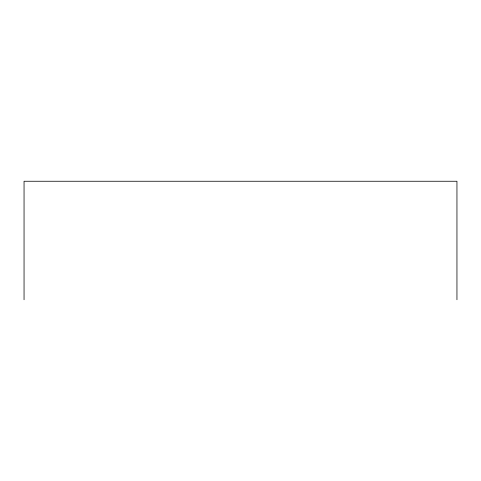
<?xml version="1.0" encoding="UTF-8"?>
<svg xmlns="http://www.w3.org/2000/svg" width="481" height="481" viewBox="0 0 481 481"><rect width="100%" height="100%" fill="white"/><g stroke="black" fill="none" stroke-linecap="round" stroke-linejoin="round"><path stroke-width="0.72" d="M456.95 299.747L456.95 181.253L24.05 181.253L24.05 299.747"/></g></svg>
